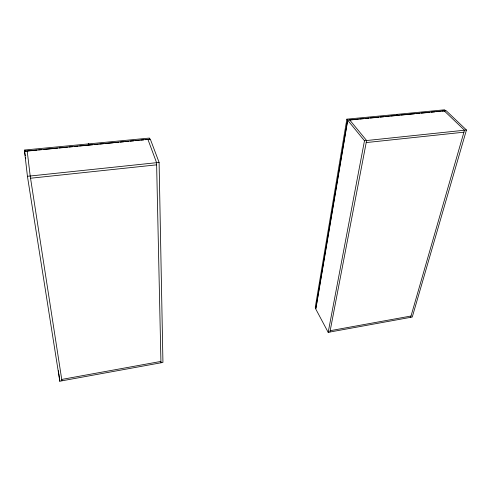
<?xml version="1.0" encoding="UTF-8"?>
<svg xmlns="http://www.w3.org/2000/svg" width="491" height="491" viewBox="0 0 491 491"><rect width="100%" height="100%" fill="white"/><g stroke="black" fill="none" stroke-linecap="round" stroke-linejoin="round"><path stroke-width="0.74" d="M390.762 116.091L397.557 115.44L396.581 114.397L346.855 119.16L315.259 307.341L315.909 308.575M347.597 120.105L315.719 308.931L328.184 332.339L412.268 317.033L466.45 130.011L446.086 110.628L347.597 120.105L364.482 140.764L328.184 332.339M316.038 307.82L347.732 120.234L346.855 119.16M329.921 332.02L366.605 140.536L349.647 119.908M410.648 317.327L464.492 130.219L444.195 110.813M61.737 379.433L160.925 361.425M330.179 330.701L411.022 316.02M59.804 381.2L162.938 362.426L159.096 162.417L150.289 139.088L24.55 151.179L27.435 176.3L59.804 381.2L58.852 373.7M27.435 176.3L159.096 162.417M364.482 140.764L466.45 130.011M30.54 178.239L156.629 164.841M366.218 142.574L463.927 132.189M26.465 151.16L24.949 151.302L24.796 150.007L88.398 143.912L88.705 145.17M88.883 145.404L88.742 143.881L149.454 138.063L149.908 139.278M27.981 151.013L37.089 150.136M38.611 149.988L41.643 149.7M43.92 149.479L52.273 148.675M53.789 148.528L57.582 148.165M59.104 148.018L67.451 147.214M68.973 147.067L72.766 146.705M74.282 146.557L78.081 146.189M79.597 146.042L87.944 145.238M89.816 145.06L92.86 144.765M94.376 144.624L98.182 144.256M99.704 144.109L103.509 143.74M105.031 143.599L113.396 142.789M114.919 142.642L118.724 142.28M120.246 142.132L124.045 141.764M125.567 141.617L128.611 141.328M130.133 141.181L133.939 140.813M135.455 140.665L139.26 140.303M140.782 140.156L143.826 139.861M145.348 139.714L149.147 139.352M349.997 120.019L358.301 119.221M359.811 119.074L363.586 118.712M365.095 118.564L368.87 118.202M370.38 118.055L378.684 117.257M380.194 117.11L383.968 116.748M385.478 116.6L389.253 116.238M399.349 115.268L397.827 115.416L396.851 114.372L444.576 109.8L445.638 110.813L441.839 111.175M400.865 115.121L414.521 113.808M416.043 113.66L419.836 113.298M421.352 113.151L429.699 112.347M431.215 112.2L435.014 111.838M436.53 111.69L440.323 111.322M147.883 139.315L156.586 162.681L160.95 362.788M88.742 143.881L89.055 145.133M24.55 151.179L25.262 155.727M25.501 157.243L25.741 158.759M61.946 380.807L30.197 176.005L27.183 150.927M24.796 150.007L25.035 151.523M58.472 370.705L58.662 372.203M88.398 143.912L88.533 145.44"/></g></svg>
